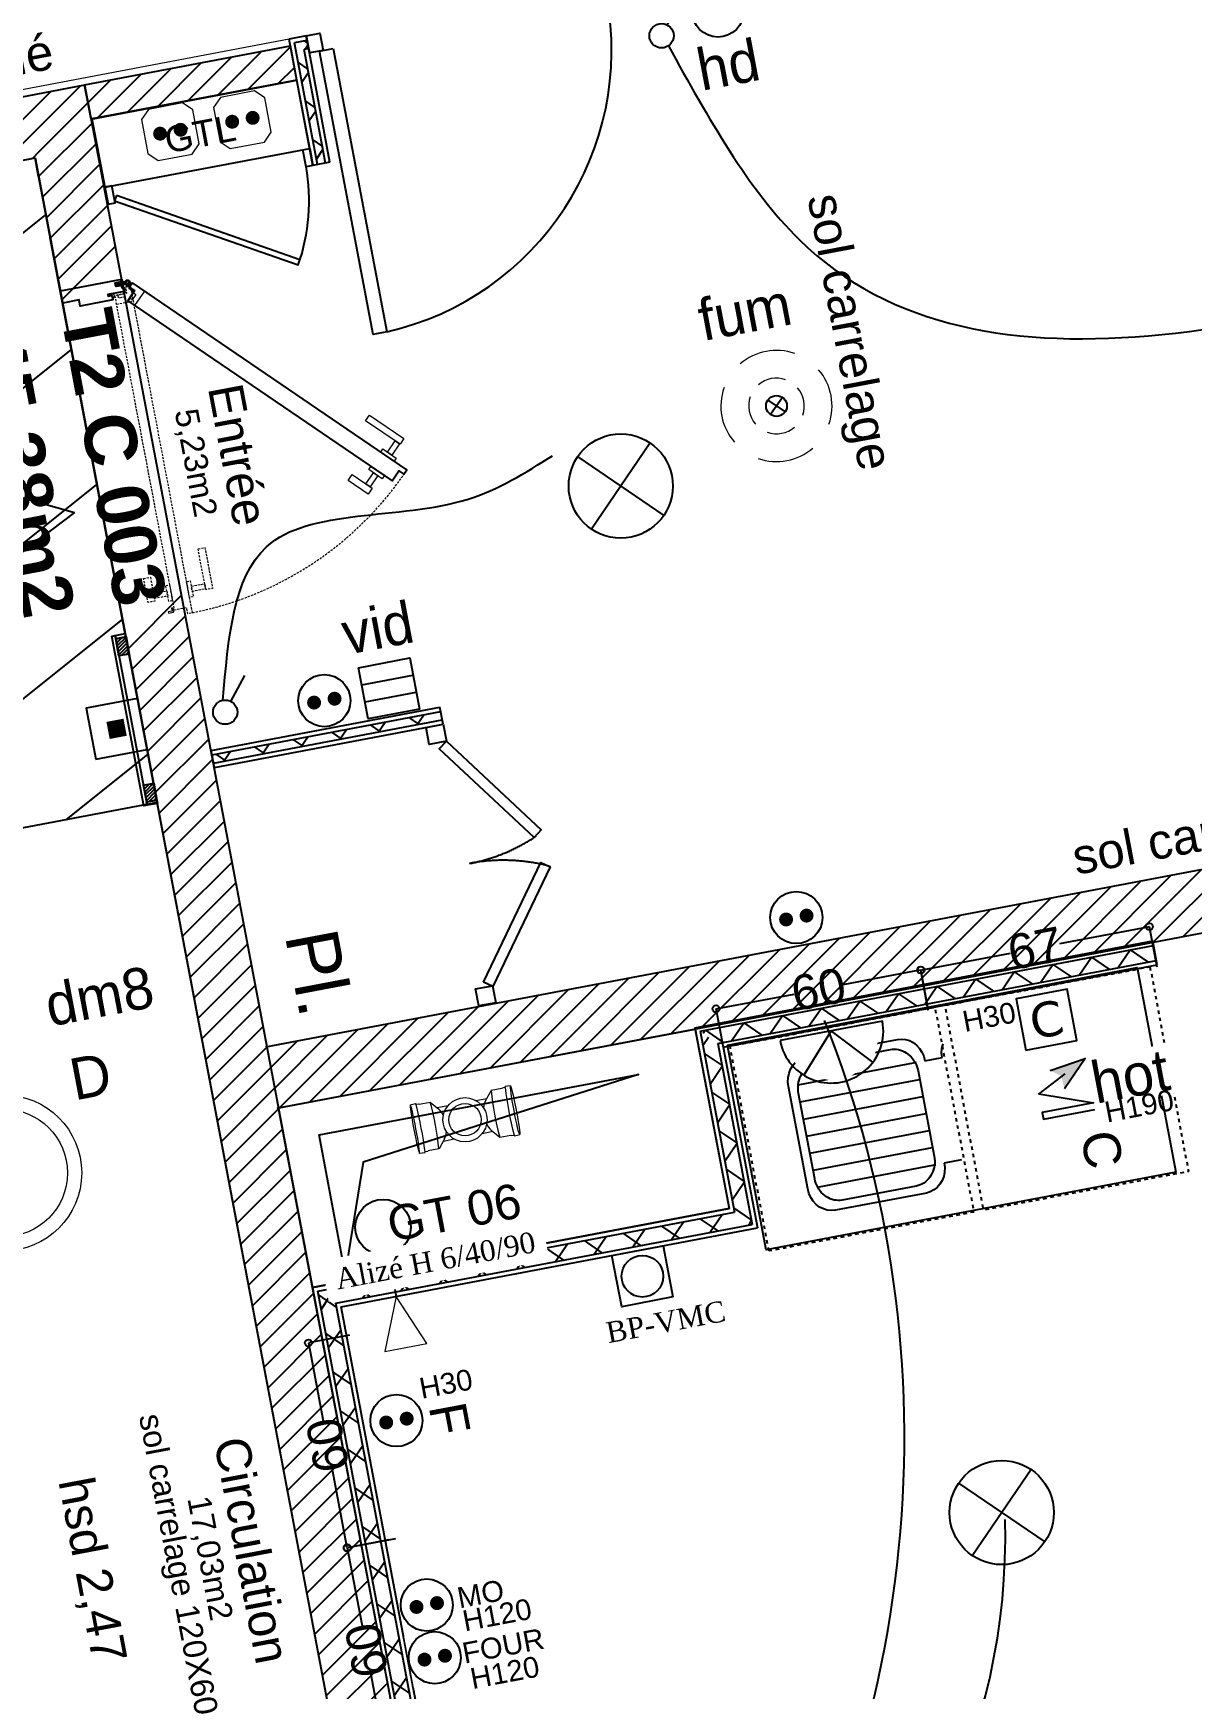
# Model space of a CAD drawing. Header units: centimetres. Extents: x 197412 to 267601, y -375791 to -305433.
# Drawn here: x 215787 to 219122, y -329374 to -324608 of the extents above; entities that cross this region are included whole.
import ezdxf

# ---------------------------------------------------------------- set-up
doc = ezdxf.new("R2010")
doc.units = ezdxf.units.CM
doc.header["$PDMODE"] = 67
for name, pattern in [('Style de ligne -1', [0.41664, 0.20828, -0.20836]), ('Style de ligne -16', [0.192476, 0.123031, -0.069444]), ('Style de ligne -2', [0.694425, 0.48607, -0.208355])]:
    doc.linetypes.add(name, pattern=pattern)
for name, color, linetype in [('3-BAT C-Niveau 0', 250, 'Continuous'), ('prlm-EAU-CHU', 42, 'Continuous'), ('prlm-GT', 242, 'Continuous'), ('prlm-VMC', 62, 'Continuous')]:
    doc.layers.add(name, color=color, linetype=linetype)
for name, color, linetype, lineweight in [('prlm-ELEC-CFA', 1, 'Continuous', 25), ('prlm-ELEC-CFO', 1, 'Continuous', 25), ('prlm-ELEC-SSI', 6, 'Continuous', 25)]:
    doc.layers.add(name, color=color, linetype=linetype, lineweight=lineweight)
doc.styles.add('Arial', font='arial.ttf')
doc.styles.add('Geneva', font='arial.ttf')
doc.styles.add('Geneva (bold)', font='arialbd.ttf')
doc.styles.add('Helvetica', font='arial.ttf')
doc.styles.add('prlm-elec-cfa', font='comic.ttf', dxfattribs={"height": 12})
doc.styles.add('prlm-elec-cfo', font='comic.ttf', dxfattribs={"height": 12})
doc.styles.add('prlm-elec-ssi', font='comic.ttf', dxfattribs={"height": 12})
doc.styles.add('prlm-vmc', font='pala.ttf', dxfattribs={"height": 14})
doc.styles.get("Standard").update_dxf_attribs({"font": 'ARIALUNI.TTF', "height": 100})
doc.dimstyles.get("Standard").update_dxf_attribs({"dimtxt": 100, "dimasz": 20, "dimexe": 0.18, "dimexo": 0.0625, "dimgap": 0, "dimtad": 0, "dimtoh": 1, "dimdec": 0, "dimlfac": 0.1, "dimzin": 0, "dimdsep": 46, "dimtxsty": 'Arial', "dimblk": 'ORIGIN', "dimcen": 0.09, "dimclrd": 256, "dimclre": 256, "dimclrt": 256, "dimadec": 0, "dimazin": 0, "dimtfac": 1, "dimtdec": 0, "dimtofl": 0, "dimtmove": 0, "dimatfit": 3, "dimldrblk": 'ORIGIN', "dimfxl": 1, "dimtolj": 1, "dimtzin": 0, "dimlwd": -1, "dimlwe": 25, "dimarcsym": 0})
pattern_1 = [(45, (82627.55, 127994.637), (-31.2347524, 39.0434405), [])]
pattern_2 = [(45, (0, 0), (0, -1), [])]

# ---------------------------------------------------------------- blocks, each defined once
blk = doc.blocks.new('Groupe-457-1')
at = {"linetype": 'Continuous'}
h = blk.add_hatch(dxfattribs=at)
h.set_pattern_fill('BOIS 45', color=256, style=0, pattern_type=2)
h.set_pattern_definition(pattern_2)
h.paths.add_polyline_path([(13361.23, -45434.03), (13362.16, -45438.95), (13359.21, -45439.5), (13358.28, -45434.59)])
h = blk.add_hatch(dxfattribs=at)
h.set_pattern_fill('BOIS 45', color=256, style=0, pattern_type=2)
h.set_pattern_definition(pattern_2)
h.paths.add_polyline_path([(13369.2, -45476.14), (13370.13, -45481.06), (13367.19, -45481.61), (13366.25, -45476.7)])
at = {"linetype": 'Continuous', "flags": 128}
for points in [[(13357.11, -45433.8), (13358.09, -45433.61), (13367.35, -45482.5), (13366.37, -45482.68)], [(13360.99, -45433.06), (13361.17, -45434.04), (13358.28, -45434.59), (13358.09, -45433.61)], [(13361.23, -45434.03), (13362.16, -45438.95), (13359.21, -45439.5), (13358.28, -45434.59)], [(13369.2, -45476.14), (13370.13, -45481.06), (13367.19, -45481.61), (13366.25, -45476.7)], [(13370.06, -45480.97), (13370.25, -45481.95), (13367.35, -45482.5), (13367.17, -45481.52)]]:
    blk.add_lwpolyline(points, close=True, dxfattribs=at)
blk = doc.blocks.new('xi.lumD')
at = {"layer": 'prlm-ELEC-CFO', "color": 0, "linetype": 'ByBlock', "lineweight": 13}
for radius in [22.49, 18.39]:
    blk.add_circle((0, 0), radius, dxfattribs=at)
blk = doc.blocks.new('xi.HOT')
at = {"layer": 'prlm-ELEC-CFO', "lineweight": 5}
blk.add_hatch(color=0, dxfattribs=at).paths.add_polyline_path([(-3, 6), (-0.1, 3.7), (0, 0), (7.5, 7.5)])
at = {"layer": 'prlm-ELEC-CFO', "color": 0}
for points in [[(-3, 6), (7.5, 7.5), (0, 0)], [(0.95, 4.23), (-7.5, 0), (7.5, -5.5), (-7.5, -5.5), (-7.5, -7.5), (7.5, -7.5)]]:
    blk.add_lwpolyline(points, dxfattribs=at)
blk = doc.blocks.new('xi.PCS')
at = {"color": 0, "lineweight": 5}
blk.add_wipeout([(-7.5, -7.5), (7.5, -7.5), (7.5, 7.5), (-7.5, 7.5)], dxfattribs=at).dxf.layer = 'prlm-ELEC-CFO'
at = {"layer": 'prlm-ELEC-CFO', "color": 0, "linetype": 'ByBlock', "lineweight": 5, "const_width": 2}
for points in [[(-4, 0, 1), (-2, 0, 1)], [(2, 0, 1), (4, 0, 1)]]:
    blk.add_lwpolyline(points, format="xyb", close=True, dxfattribs=at)
at = {"layer": 'prlm-ELEC-CFO', "color": 0, "linetype": 'ByBlock', "lineweight": -2}
blk.add_circle((0, 0), 7.5, dxfattribs=at)
blk = doc.blocks.new('xi.SF32')
at = {"layer": 'prlm-ELEC-CFO', "color": 0, "flags": 128}
blk.add_lwpolyline([(-7.5, -7.5), (7.5, -7.5), (7.5, 7.5), (-7.5, 7.5)], close=True, dxfattribs=at)
at = {"layer": 'prlm-ELEC-CFO', "color": 0, "linetype": 'ByBlock', "insert": (0, 0), "char_height": 10, "width": 11.36, "attachment_point": 5}
blk.add_mtext('{\\fVerdana|b0|i0|c0|p34;C}', dxfattribs=at)
blk = doc.blocks.new('xi.PC')
at = {"color": 0, "lineweight": 5}
blk.add_wipeout([(-7.5, -7.5), (7.5, -7.5), (7.5, 7.5), (-7.5, 7.5)], dxfattribs=at).dxf.layer = 'prlm-ELEC-CFO'
at = {"layer": 'prlm-ELEC-CFO', "color": 0, "linetype": 'ByBlock', "lineweight": 5, "const_width": 2}
for points in [[(-4, 0, 1), (-2, 0, 1)], [(2, 0, 1), (4, 0, 1)]]:
    blk.add_lwpolyline(points, format="xyb", close=True, dxfattribs=at)
at = {"layer": 'prlm-ELEC-CFO', "color": 0, "linetype": 'ByBlock', "lineweight": -2}
blk.add_circle((0, 0), 7.5, dxfattribs=at)
blk = doc.blocks.new('xi.PTCE')
at = {"layer": 'prlm-ELEC-CFO', "color": 0}
for points in [[(-10.61, 10.61), (10.61, -10.61)], [(10.61, 10.61), (-10.61, -10.61)]]:
    blk.add_lwpolyline(points, dxfattribs=at)
at = {"layer": 'prlm-ELEC-CFO', "color": 0, "linetype": 'ByBlock'}
blk.add_circle((0, 0), 15, dxfattribs=at)
blk = doc.blocks.new('xi.ECAP')
at = {"color": 0}
blk.add_wipeout([(-15, 0), (-10.13, 11.06), (0, 15), (10.13, 11.06), (15, 0)], dxfattribs=at).dxf.layer = 'prlm-ELEC-CFO'
at = {"layer": 'prlm-ELEC-CFO', "color": 0, "linetype": 'ByBlock', "lineweight": -2, "flags": 128}
blk.add_lwpolyline([(15, 0, 1), (-15, 0)], format="xyb", close=True, dxfattribs=at)
at = {"layer": 'prlm-ELEC-CFO', "color": 0}
blk.add_lwpolyline([(-10.13, 11.06), (0, 0), (10.13, 11.06)], dxfattribs=at)
blk = doc.blocks.new('xi.PCHD')
at = {"color": 0, "lineweight": 5}
blk.add_wipeout([(-7.5, -7.5), (7.5, -7.5), (7.5, 7.5), (-7.5, 7.5)], dxfattribs=at).dxf.layer = 'prlm-ELEC-CFO'
at = {"layer": 'prlm-ELEC-CFO', "color": 0, "linetype": 'ByBlock', "lineweight": 5, "const_width": 2}
for points in [[(-4, 0, 1), (-2, 0, 1)], [(2, 0, 1), (4, 0, 1)]]:
    blk.add_lwpolyline(points, format="xyb", close=True, dxfattribs=at)
at = {"layer": 'prlm-ELEC-CFO', "color": 0, "linetype": 'ByBlock', "lineweight": -2}
blk.add_circle((0, 0), 7.5, dxfattribs=at)
blk = doc.blocks.new('xi.SA')
at = {"layer": 'prlm-ELEC-CFO', "color": 0}
blk.add_lwpolyline([(0.2, -1.28), (5.5, 5.28)], dxfattribs=at)
blk.add_circle((-2, -4), 3.5, dxfattribs=at)
blk = doc.blocks.new('xi.PCGTL')
at = {"layer": 'prlm-ELEC-CFO', "color": 0, "lineweight": 0}
blk.add_lwpolyline([(-7.5, -5), (-5, -7.5), (5, -7.5), (7.5, -5), (7.5, 5), (5, 7.5), (-5, 7.5), (-7.5, 5)], close=True, dxfattribs=at)
at = {"layer": 'prlm-ELEC-CFO', "color": 0, "linetype": 'ByBlock', "lineweight": 5, "const_width": 2}
for points in [[(-4, 0, 1), (-2, 0, 1)], [(2, 0, 1), (4, 0, 1)]]:
    blk.add_lwpolyline(points, format="xyb", close=True, dxfattribs=at)
blk = doc.blocks.new('xi.BSO')
at = {"layer": 'prlm-ELEC-CFO', "lineweight": 5}
blk.add_hatch(color=0, dxfattribs=at).paths.add_polyline_path([(-2.5, -2.5), (2.5, -2.5), (2.5, 2.5), (-2.5, 2.5)])
at = {"layer": 'prlm-ELEC-CFO', "color": 0, "flags": 128}
blk.add_lwpolyline([(-7.5, -7.5), (7.5, -7.5), (7.5, 7.5), (-7.5, 7.5)], close=True, dxfattribs=at)
blk = doc.blocks.new('xi.fum')
at = {"color": 0}
blk.add_wipeout([(-10.61, -10.61), (-15, 0), (-10.61, 10.61), (0, 15), (10.61, 10.61), (15, 0), (10.61, -10.61), (0, -15)], dxfattribs=at).dxf.layer = 'prlm-ELEC-SSI'
at = {"layer": 'prlm-ELEC-SSI', "color": 0}
for points in [[(-2.12, 2.12), (2.12, -2.12)], [(2.12, 2.12), (-2.12, -2.12)]]:
    blk.add_lwpolyline(points, dxfattribs=at)
blk.add_circle((0, 0), 3, dxfattribs=at)
at = {"layer": 'prlm-ELEC-SSI', "color": 0, "lineweight": 13}
for radius, start, end in [(16, 60, 120), (16, 150, 210), (8, 60, 120), (16, 330, 30), (8, 150, 210), (8, 330, 30), (8, 240, 300), (16, 240, 300)]:
    blk.add_arc((0, 0), radius, start, end, dxfattribs=at)
blk = doc.blocks.new('xi.be')
at = {"layer": 'prlm-VMC', "color": 0, "linetype": 'ByBlock', "lineweight": 5, "flags": 128}
blk.add_lwpolyline([(-6.17, -15), (6.17, -15), (0, 0)], close=True, dxfattribs=at)
at = {"layer": 'prlm-VMC', "color": 0, "linetype": 'ByBlock', "lineweight": 5}
blk.add_solid([(0, -1), (5.17, -14), (-5.17, -14), (0, -1)], dxfattribs=at)
blk = doc.blocks.new('xi.bp-vmc-cui')
at = {"layer": 'prlm-VMC', "color": 0, "linetype": 'ByBlock', "lineweight": -2, "flags": 128}
blk.add_lwpolyline([(-7.5, 7.5), (7.5, 7.5), (7.5, -7.5), (-7.5, -7.5)], close=True, dxfattribs=at)
at = {"layer": 'prlm-VMC', "color": 0, "linetype": 'ByBlock', "lineweight": -2}
blk.add_circle((0, 0), 6, dxfattribs=at)
blk = doc.blocks.new('xi.cceu3')
at = {"layer": 'prlm-EAU-CHU', "color": 0, "lineweight": 13}
for p, q in [((-14.67, 7.11), (-13.12, 7.25)), ((-13.03, 6.94), (-13.12, 7.25)), ((-13.03, 6.97), (-12.22, 6.97)), ((-12.22, 6.97), (-12.09, 6.85)), ((-12.09, 6.85), (-8.92, 6.85)), ((-8.91, 6.84), (-6.83, 4.34)), ((-4.09, 4.87), (-7.27, 4.87)), ((4.09, 4.87), (7.27, 4.87)), ((8.91, 6.84), (6.83, 4.34)), ((12.09, 6.85), (8.92, 6.85)), ((12.22, 6.97), (12.09, 6.85)), ((13.03, 6.97), (12.22, 6.97)), ((13.03, 6.94), (13.12, 7.25)), ((14.67, 7.11), (13.12, 7.25)), ((-6.83, -4.34), (-8.91, -6.84)), ((6.83, -4.34), (8.91, -6.84)), ((-13.12, -7.25), (-14.67, -7.11)), ((-13.12, -7.25), (-13.03, -6.97)), ((-12.22, -6.97), (-13.03, -6.97)), ((-12.09, -6.85), (-12.22, -6.97)), ((-8.92, -6.85), (-12.09, -6.85)), ((-7.27, -4.87), (-4.09, -4.87)), ((7.27, -4.87), (4.09, -4.87)), ((8.92, -6.85), (12.09, -6.85)), ((12.09, -6.85), (12.22, -6.97)), ((12.22, -6.97), (13.03, -6.97)), ((13.12, -7.25), (13.03, -6.97)), ((13.12, -7.25), (14.67, -7.11))]:
    blk.add_line(p, q, dxfattribs=at)
for radius in [6.36, 4.67]:
    blk.add_circle((0, 0), radius, dxfattribs=at)
for centre, radius, start, end in [((-119.65, 0.01), 106.84, 356.2523, 3.719), ((-87.18, 0), 78.56, 354.9975, 5.0025), ((87.18, 0), 78.56, 174.9975, 185.0025), ((119.65, 0.01), 106.84, 176.281, 183.7477), ((-11.68, 0.73), 6.05, 16.1332, 36.5542), ((11.68, 0.73), 6.05, 143.4458, 163.8668), ((-11.68, -0.73), 6.05, 323.4458, 343.8668), ((11.68, -0.73), 6.05, 196.1332, 216.5542)]:
    blk.add_arc(centre, radius, start, end, dxfattribs=at)
at = {"layer": 'prlm-EAU-CHU', "color": 0, "lineweight": 13, "extrusion": (0, 0, -1)}
blk.add_ellipse((-14.67, 0), major_axis=(0, 7.1), ratio=0.043635, dxfattribs=at)
at = {"layer": 'prlm-EAU-CHU', "color": 0, "lineweight": 13}
blk.add_ellipse((14.67, 0), major_axis=(0, 7.1), ratio=0.043635, dxfattribs=at)
blk = doc.blocks.new('xi.VID')
at = {"layer": 'prlm-ELEC-CFA', "color": 0, "linetype": 'ByBlock', "lineweight": -2, "flags": 128}
blk.add_lwpolyline([(-7.5, 7.5), (7.5, 7.5), (7.5, -7.5), (-7.5, -7.5)], close=True, dxfattribs=at)
at = {"layer": 'prlm-ELEC-CFA', "color": 0}
for points in [[(-7.5, 2.5), (7.5, 2.5)], [(-7.5, -2.5), (7.5, -2.5)]]:
    blk.add_lwpolyline(points, dxfattribs=at)
blk = doc.blocks.new('Groupe-113-1')
at = {"linetype": 'Continuous', "flags": 128}
for points in [[(13452.51, -45459.13), (13453.44, -45464.05), (13448.52, -45464.98), (13447.59, -45460.06)], [(13453.44, -45464.07), (13480.74, -45489.56), (13478.72, -45491.73), (13451.41, -45466.24)], [(13464.13, -45533.39), (13480.59, -45498.91), (13483.27, -45500.19), (13466.81, -45534.67)], [(13466.76, -45534.41), (13467.69, -45539.33), (13462.78, -45540.26), (13461.85, -45535.34)]]:
    blk.add_lwpolyline(points, close=True, dxfattribs=at)
at = {"linetype": 'Style de ligne -2', "ltscale": 50.8}
for centre, radius, start, end in [((13450.41, -45448.08), 52.07, 280.7236, 303.6758), ((13469.83, -45550.63), 52.32, 75.0844, 100.7236)]:
    blk.add_arc(centre, radius, start, end, dxfattribs=at)
blk = doc.blocks.new('Groupe-114-1')
at = {"linetype": 'Continuous', "flags": 128}
for points in [[(13355.16, -45304.56), (13414.11, -45293.4), (13410.39, -45273.75), (13351.44, -45284.91)], [(13415.04, -45298.31), (13413.05, -45298.69), (13412.12, -45293.77), (13414.11, -45293.4)], [(13356.09, -45309.47), (13358.08, -45309.1), (13357.15, -45304.18), (13355.16, -45304.56)], [(13358.47, -45306.98), (13357.96, -45308.46), (13410.81, -45326.94), (13411.3, -45325.46)]]:
    blk.add_lwpolyline(points, close=True, dxfattribs=at)
at = {"linetype": 'Continuous'}
blk.add_arc((13357.96, -45308.46), 55.99, 340.7236, 10.0558, dxfattribs=at)
at = {"insert": (13371.76, -45287.42), "char_height": 7.565, "attachment_point": 1, "rotation": 10.7236, "line_spacing_factor": 0.834288, "style": 'Helvetica'}
blk.add_mtext('GTL', dxfattribs=at)
at = {"flags": 1}
blk.add_attdef('GTL', (13351.44, -45326.94), '', height=0.018, dxfattribs=at)
blk = doc.blocks.new('_Origin')
at = {"color": 0, "linetype": 'ByBlock', "lineweight": -2}
blk.add_line((0, 0), (-1, 0), dxfattribs=at)
blk.add_circle((0, 0), 0.5, dxfattribs=at)
blk = doc.blocks.new('*D2156')
at = {"transparency": 16777216}
for p, q in [((218322.3, -327308.1), (218117.6, -327346.9)), ((217772.1, -327412.3), (217976.7, -327373.6))]:
    blk.add_line(p, q, dxfattribs=at)
at = {"lineweight": 25, "transparency": 16777216}
for p, q in [((218363.1, -327416.1), (218341.9, -327304.2)), ((217773.6, -327527.8), (217752.4, -327415.9))]:
    blk.add_line(p, q, dxfattribs=at)
at = {"layer": 'Defpoints', "color": 0, "transparency": 16777216}
for p in [(218341.9, -327304.4), (218363.1, -327416.2), (217773.6, -327527.8)]:
    blk.add_point(p, dxfattribs=at)
at = {"transparency": 16777216, "xscale": 20, "yscale": 20, "zscale": 20}
for p, rotation in [((218341.9, -327304.4), 10.72360141139326), ((217752.4, -327416.1), 190.7236014113933)]:
    blk.add_blockref('_Origin', p, dxfattribs=dict(at, rotation=rotation))
at = {"transparency": 16777216, "insert": (218047.2, -327360.2), "char_height": 100, "attachment_point": 5, "rotation": 10.7236, "style": 'Arial'}
blk.add_mtext('\\A1;60', dxfattribs=at)
blk = doc.blocks.new('*D2157')
at = {"transparency": 16777216}
for p, q in [((218979.9, -327183.6), (218741, -327228.8)), ((218360.9, -327300.8), (218599.7, -327255.6))]:
    blk.add_line(p, q, dxfattribs=at)
at = {"lineweight": 25, "transparency": 16777216}
for p, q in [((219021.5, -327295.8), (218999.5, -327179.7)), ((218363.2, -327420.5), (218341.2, -327304.4))]:
    blk.add_line(p, q, dxfattribs=at)
at = {"layer": 'Defpoints', "color": 0, "transparency": 16777216}
for p in [(218999.5, -327179.9), (219021.5, -327295.9), (218363.2, -327420.5)]:
    blk.add_point(p, dxfattribs=at)
at = {"transparency": 16777216, "xscale": 20, "yscale": 20, "zscale": 20}
for p, rotation in [((218999.5, -327179.9), 10.72360141139326), ((218341.2, -327304.6), 190.7236014113933)]:
    blk.add_blockref('_Origin', p, dxfattribs=dict(at, rotation=rotation))
at = {"transparency": 16777216, "insert": (218670.4, -327242.2), "char_height": 100, "attachment_point": 5, "rotation": 10.7236, "style": 'Arial'}
blk.add_mtext('\\A1;67', dxfattribs=at)
blk = doc.blocks.new('*D2160')
at = {"lineweight": 25, "transparency": 16777216}
for p, q in [((216829.7, -328941.8), (216690.6, -328968.1)), ((216941.3, -329531.3), (216802.3, -329557.6))]:
    blk.add_line(p, q, dxfattribs=at)
at = {"transparency": 16777216}
for p, q in [((216694.5, -328987.7), (216733.3, -329192.4)), ((216798.7, -329537.9), (216760, -329333.3))]:
    blk.add_line(p, q, dxfattribs=at)
at = {"layer": 'Defpoints', "color": 0, "transparency": 16777216}
for p in [(216829.8, -328941.8), (216690.8, -328968.1), (216941.4, -329531.3)]:
    blk.add_point(p, dxfattribs=at)
at = {"transparency": 16777216, "xscale": 20, "yscale": 20, "zscale": 20}
for p, rotation in [((216690.8, -328968.1), 100.7236014113933), ((216802.5, -329557.6), 280.7236014113932)]:
    blk.add_blockref('_Origin', p, dxfattribs=dict(at, rotation=rotation))
at = {"transparency": 16777216, "insert": (216746.6, -329262.8), "char_height": 100, "attachment_point": 5, "rotation": 100.7236, "style": 'Arial'}
blk.add_mtext('\\A1;60', dxfattribs=at)
blk = doc.blocks.new('*D2161')
at = {"lineweight": 25, "transparency": 16777216}
for p, q in [((216697.5, -328355.2), (216578.8, -328377.7)), ((216809.2, -328944.7), (216690.4, -328967.2))]:
    blk.add_line(p, q, dxfattribs=at)
at = {"transparency": 16777216}
for p, q in [((216582.7, -328397.3), (216621.5, -328601.9)), ((216686.9, -328947.5), (216648.2, -328742.9))]:
    blk.add_line(p, q, dxfattribs=at)
at = {"layer": 'Defpoints', "color": 0, "transparency": 16777216}
for p in [(216579, -328377.7), (216697.6, -328355.2), (216809.2, -328944.7)]:
    blk.add_point(p, dxfattribs=at)
at = {"transparency": 16777216, "xscale": 20, "yscale": 20, "zscale": 20}
for p, rotation in [((216579, -328377.7), 100.7236014113933), ((216690.6, -328967.2), 280.7236014113932)]:
    blk.add_blockref('_Origin', p, dxfattribs=dict(at, rotation=rotation))
at = {"transparency": 16777216, "insert": (216634.8, -328672.4), "char_height": 100, "attachment_point": 5, "rotation": 100.7236, "style": 'Arial'}
blk.add_mtext('\\A1;60', dxfattribs=at)

msp = doc.modelspace()

# ---------------------------------------------------------------- hatches: boundary and pattern name
at = {"linetype": 'Continuous'}
h = msp.add_hatch(dxfattribs=at)
h.set_pattern_fill('MURS MACONNERIE-2', color=256, scale=10, style=0, pattern_type=2)
h.set_pattern_definition([(45, (82627.55, 127994.637), (-31.2347524, 39.0434405), [])])
h.paths.add_polyline_path([(215934.7, -324756.7), (215953.3, -324855), (216545.6, -324742.8), (216527, -324644.6)])
h = msp.add_hatch(dxfattribs=at)
h.set_pattern_fill('02_ISOLANT', color=256, scale=10, angle=-169.2764, style=0, pattern_type=2)
h.set_pattern_definition([(235.723595, (82441.66, 127994.64), (66.106423, -45.054865), []), (325.723595, (82441.66, 127994.64), (-45.054865, -66.106423), [])])
h.paths.add_polyline_path([(216579.3, -324652), (216574.8, -324628.4), (216538.5, -324635.3), (216566.5, -324654.4)])
h = msp.add_hatch(dxfattribs=at)
h.set_pattern_fill('02_ISOLANT', color=256, scale=10, angle=100.7014, style=0, pattern_type=2)
h.set_pattern_definition([(145.7014, (82441.66, 127994.64), (-45.080468, -66.088966), []), (235.7014, (82441.66, 127994.64), (-66.088966, 45.080468), [])])
h.paths.add_polyline_path([(216604.8, -324986.1), (216628.3, -324981.6), (216566.5, -324654.4), (216538.5, -324635.3)])
h = msp.add_hatch(dxfattribs=at)
h.set_pattern_fill('02_ISOLANT', color=256, scale=10, angle=10.7236, style=0, pattern_type=2)
h.set_pattern_definition([(55.723595, (82441.66, 127994.64), (-66.106423, 45.054865), []), (145.723595, (82441.66, 127994.64), (45.054865, 66.106423), [])])
h.paths.add_polyline_path([(216301.5, -326685), (216306, -326708.6), (216964.3, -326583.9), (216959.8, -326560.3)])
h = msp.add_hatch(dxfattribs=at)
h.set_pattern_fill('02_ISOLANT', color=256, scale=10, angle=10.72, style=0, pattern_type=2)
h.set_pattern_definition([(55.72, (82441.66, 127994.64), (-66.103596, 45.059012), []), (145.72, (82441.66, 127994.64), (45.059012, 66.103596), [])])
h.paths.add_polyline_path([(217706.4, -327480.7), (217757.8, -327515.8), (219019.8, -327276.9), (219011.6, -327233.6)])
h = msp.add_hatch(dxfattribs=at)
h.set_pattern_fill('02_ISOLANT', color=256, scale=10, angle=-79.2764, style=0, pattern_type=2)
h.set_pattern_definition([(325.723595, (82441.66, 127994.64), (45.054865, 66.106423), []), (55.723595, (82441.66, 127994.64), (66.106423, -45.054865), [])])
h.paths.add_polyline_path([(217757.8, -327515.8), (217706.4, -327480.7), (217805, -328001.5), (217856.5, -328036.5)])
h = msp.add_hatch(dxfattribs=at)
h.set_pattern_fill('02_ISOLANT', color=256, scale=10, angle=10.7236, style=0, pattern_type=2)
h.set_pattern_definition([(55.723595, (82441.66, 127994.64), (-66.106423, 45.054865), []), (145.723595, (82441.66, 127994.64), (45.054865, 66.106423), [])])
h.paths.add_polyline_path([(216606.4, -328228.5), (216657.8, -328263.5), (217856.5, -328036.5), (217805, -328001.5)])
h = msp.add_hatch(dxfattribs=at)
h.set_pattern_fill('02_ISOLANT', color=256, scale=10, angle=100.7236, style=0, pattern_type=2)
h.set_pattern_definition([(145.723595, (82441.66, 127994.64), (-45.054865, -66.106423), []), (235.723595, (82441.66, 127994.64), (-66.106423, 45.054865), [])])
h.paths.add_polyline_path([(216964, -330117), (217007.2, -330108.8), (216657.8, -328263.5), (216606.4, -328228.5)])
at = {"layer": '3-BAT C-Niveau 0'}
h = msp.add_hatch(dxfattribs=at)
h.set_pattern_fill('MURS MACONNERIE-2', color=256, scale=10, style=0, pattern_type=2)
h.set_pattern_definition(pattern_1)
h.paths.add_polyline_path([(214530.1, -325022.7), (214563.6, -325199.6), (215792.3, -324966.9), (215935.6, -324756.6)])
h = msp.add_hatch(dxfattribs=at)
h.set_pattern_fill('BA 13', color=6, scale=10, style=0, pattern_type=2)
h.set_pattern_definition([(218.65981, (82441.66, 127994.64), (-199.24783, 287.75041), [])])
h.paths.add_polyline_path([(215792.3, -324966.9), (216143.6, -326822.4), (214923.6, -327053.5), (214572.2, -325198)])
h = msp.add_hatch(dxfattribs=at)
h.set_pattern_fill('MURS MACONNERIE-2', color=256, scale=10, style=0, pattern_type=2)
h.set_pattern_definition(pattern_1)
h.paths.add_polyline_path([(216456, -327525.2), (216489.5, -327702.1), (223305.6, -326411.2), (223272.1, -326234.4)])

# ---------------------------------------------------------------- linework, layer by layer
at = {"linetype": 'Continuous', "lineweight": 25}
for p, q in [((216572.4, -324615.6), (216523.3, -324624.9)), ((216572.4, -324615.6), (216581.7, -324664.7)), ((215934.7, -324756.7), (216527, -324644.6)), ((215934.7, -324756.7), (216527, -324644.6)), ((216592, -324988.5), (216523.3, -324624.9)), ((216545.6, -324742.8), (216527, -324644.6)), ((216641.1, -324979.2), (216581.7, -324664.7)), ((216581.7, -324664.7), (216581.7, -324664.7)), ((215953.3, -324855), (215934.7, -324756.7)), ((215953.3, -324855), (216545.6, -324742.8)), ((215953.3, -324855), (216545.6, -324742.8)), ((216641.1, -324979.2), (216592, -324988.5)), ((216299.1, -326672.2), (216957.4, -326547.6)), ((216966.7, -326596.7), (216957.4, -326547.6)), ((216308.4, -326721.4), (216966.7, -326596.7)), ((216308.4, -326721.4), (216299.1, -326672.2)), ((217691.2, -327470.4), (219009.2, -327220.9)), ((219022.2, -327289.6), (219009.2, -327220.9)), ((217773, -327526.1), (219022.2, -327289.6)), ((217691.2, -327470.4), (217789.9, -327991.1)), ((217773, -327526.1), (217871.7, -328046.9)), ((216591.2, -328218.1), (217789.9, -327991.1)), ((216673, -328273.9), (217871.7, -328046.9)), ((216951.2, -330119.4), (216591.2, -328218.1)), ((217020, -330106.4), (216673, -328273.9))]:
    msp.add_line(p, q, dxfattribs=at)
at = {"linetype": 'Continuous', "lineweight": 18}
for p, q in [((216523.2, -324624.9), (214535.4, -325001.4)), ((216079.8, -325392.1), (216108, -325350.8))]:
    msp.add_line(p, q, dxfattribs=at)
at = {"linetype": 'Continuous'}
for p, q in [((216592, -324988.5), (216523.3, -324624.9)), ((216574.8, -324628.4), (216538.5, -324635.3)), ((216574.8, -324628.4), (216538.5, -324635.3)), ((216604.8, -324986.1), (216538.5, -324635.3)), ((216604.8, -324986.1), (216538.5, -324635.3)), ((216579.3, -324652), (216566.5, -324654.4)), ((216579.3, -324652), (216566.5, -324654.4)), ((216628.3, -324981.6), (216566.5, -324654.4)), ((216628.3, -324981.6), (216566.5, -324654.4)), ((216581.7, -324664.7), (216581.7, -324664.7)), ((216040.8, -325328.5), (216049.4, -325326.9)), ((216299.1, -326672.2), (216957.4, -326547.6)), ((216301.5, -326685), (216959.8, -326560.3)), ((216301.5, -326685), (216959.8, -326560.3)), ((216306, -326708.6), (216964.3, -326583.9)), ((216306, -326708.6), (216964.3, -326583.9)), ((217691.2, -327470.4), (219009.2, -327220.9)), ((217706.4, -327480.7), (219011.6, -327233.6)), ((217706.4, -327480.7), (219011.6, -327233.6)), ((217757.8, -327515.8), (219019.8, -327276.9)), ((217757.8, -327515.8), (219019.8, -327276.9)), ((217706.4, -327480.7), (217805, -328001.5)), ((217706.4, -327480.7), (217805, -328001.5)), ((217757.8, -327515.8), (217856.5, -328036.5)), ((217757.8, -327515.8), (217856.5, -328036.5)), ((218012.1, -327553.7), (218274.1, -327504.1)), ((218274.1, -327504.1), (218285.7, -327503.1)), ((218285.7, -327503.1), (218297.3, -327504.3)), ((218297.3, -327504.3), (218308.7, -327507.8)), ((218308.7, -327507.8), (218319.4, -327513.4)), ((218319.4, -327513.4), (218329.2, -327521)), ((218329.2, -327521), (218337.8, -327530.2)), ((218402.3, -327530.1), (218405.6, -327517.4)), ((217773, -327526.1), (217871.7, -328046.9)), ((217973.2, -327579), (217981.2, -327569.8)), ((217981.2, -327569.8), (217990.5, -327562.4)), ((217988.8, -327634.5), (218325.2, -327570.8)), ((217990.5, -327562.4), (218000.9, -327557)), ((218000.9, -327557), (218012.1, -327553.7)), ((218325.2, -327570.8), (218329, -327570.1)), ((218337.8, -327530.2), (218344.8, -327541)), ((218344.8, -327541), (218350.1, -327552.8)), ((218350.1, -327552.8), (218353.5, -327565.4)), ((218353.5, -327565.4), (218402.7, -327556.1)), ((218401.4, -327543.1), (218402.3, -327530.1)), ((218402.7, -327556.1), (218401.4, -327543.1)), ((218402.7, -327556.1), (218402.7, -327556.1)), ((217959.1, -327626.8), (217959.7, -327613.9)), ((217959.7, -327613.9), (217962.3, -327601.3)), ((217962.3, -327601.3), (217966.9, -327589.6)), ((217966.9, -327589.6), (217973.2, -327579)), ((217994.4, -327684.3), (218338.3, -327619.2)), ((217960.5, -327639.8), (217959.1, -327626.8)), ((218016.3, -327934.6), (217960.5, -327639.8)), ((217960.5, -327639.8), (217960.5, -327639.8)), ((218003.7, -327733.4), (218347.6, -327668.3)), ((218013, -327782.6), (218356.9, -327717.5)), ((218022.3, -327831.7), (218366.2, -327766.6)), ((218031.6, -327880.8), (218375.5, -327815.7)), ((218458.5, -327850.9), (218409.3, -327860.2)), ((218044.6, -327929.2), (218381, -327865.6)), ((218381, -327865.6), (218384.8, -327864.8)), ((218407.5, -327898.7), (218403, -327910.5)), ((218410.2, -327886.1), (218407.5, -327898.7)), ((218409.3, -327860.2), (218410.8, -327873.2)), ((218410.8, -327873.2), (218410.2, -327886.1)), ((218019.7, -327947.2), (218016.3, -327934.6)), ((218025, -327959.1), (218019.7, -327947.2)), ((218357.8, -327946.3), (218095.8, -327995.9)), ((218368.9, -327943), (218357.8, -327946.3)), ((218379.3, -327937.6), (218368.9, -327943)), ((218388.7, -327930.2), (218379.3, -327937.6)), ((218396.6, -327921.1), (218388.7, -327930.2)), ((218403, -327910.5), (218396.6, -327921.1)), ((216591.2, -328218.1), (217789.9, -327991.1)), ((216606.4, -328228.5), (217805, -328001.5)), ((216606.4, -328228.5), (217805, -328001.5)), ((218032.1, -327969.8), (218025, -327959.1)), ((218040.6, -327979.1), (218032.1, -327969.8)), ((218050.4, -327986.6), (218040.6, -327979.1)), ((218061.1, -327992.2), (218050.4, -327986.6)), ((218072.5, -327995.7), (218061.1, -327992.2)), ((218084.2, -327996.9), (218072.5, -327995.7)), ((218095.8, -327995.9), (218084.2, -327996.9)), ((216657.8, -328263.5), (217856.5, -328036.5)), ((216657.8, -328263.5), (217856.5, -328036.5)), ((216951.2, -330119.4), (216591.2, -328218.1)), ((216964, -330117), (216606.4, -328228.5)), ((216964, -330117), (216606.4, -328228.5)), ((217007.2, -330108.8), (216657.8, -328263.5)), ((217007.2, -330108.8), (216657.8, -328263.5))]:
    msp.add_line(p, q, dxfattribs=at)
at = {"linetype": 'Style de ligne -16', "lineweight": 18, "ltscale": 50.8}
msp.add_line((216026.2, -325388), (216075.3, -325378.7), dxfattribs=at)
at = {"linetype": 'Continuous', "flags": 128}
for points in [[(216621, -324657.3), (216581.7, -324664.7), (216572.4, -324615.6), (216611.7, -324608.2)], [(216650.4, -324651.7), (216804.9, -325467.2), (216765.6, -325474.7), (216611.1, -324659.2)], [(215865.3, -325349.5), (216042.1, -325316.1), (216048.8, -325351.1), (216001.5, -325360), (216002.5, -325364.9), (216013.3, -325362.8), (216015.8, -325375.6), (215922.4, -325393.3), (215919.1, -325375.6), (215871.9, -325384.6)], [(216039.7, -325322.9), (216040.8, -325328.5), (216024.2, -325331.7), (216023.1, -325326.1)], [(216040.8, -325328.5), (216041.8, -325334.1), (216025.2, -325337.3), (216024.2, -325331.7)], [(216043.1, -325320.9), (216046.8, -325340.7), (216043.2, -325341.4), (216039.4, -325321.5)], [(216072.3, -325326.4), (216063.8, -325338.8), (216078.5, -325348.9), (216058.8, -325377.8), (216819.6, -325896.3), (216839.3, -325867.4), (216854, -325877.4), (216862.5, -325865)], [(217785.2, -327520.4), (218964.3, -327297.1), (219075.9, -327886.7), (217896.8, -328109.9)], [(218254.2, -327533.4), (218259.9, -327532.6), (218265.7, -327532.3), (218271.6, -327532.7), (218277.4, -327533.6), (218283.1, -327535), (218288.8, -327537), (218294.3, -327539.6), (218299.5, -327542.6), (218304.6, -327546.2), (218309.3, -327550.2), (218313.8, -327554.6), (218317.9, -327559.5), (218321.6, -327564.7), (218324.9, -327570.2), (218327.8, -327576), (218330.2, -327582), (218332.1, -327588.3), (218333.6, -327594.6), (218380.1, -327840.3), (218380.1, -327840.3), (218381.1, -327846.7), (218381.5, -327853.3), (218381.5, -327859.8), (218380.9, -327866.2), (218379.9, -327872.6), (218378.3, -327878.8), (218376.3, -327884.8), (218373.8, -327890.5), (218370.8, -327896), (218367.4, -327901.2), (218363.6, -327905.9), (218359.4, -327910.3), (218354.9, -327914.2), (218350.1, -327917.7), (218345, -327920.6), (218339.7, -327923.1), (218334.2, -327925), (218328.6, -327926.4), (218115.7, -327966.7), (218109.9, -327967.5), (218104.1, -327967.7), (218098.2, -327967.4), (218092.4, -327966.5), (218086.7, -327965), (218081.1, -327963), (218075.6, -327960.5), (218070.3, -327957.4), (218065.3, -327953.9), (218060.5, -327949.8), (218056.1, -327945.4), (218052, -327940.6), (218048.3, -327935.4), (218044.9, -327929.8), (218042.1, -327924), (218039.6, -327918), (218037.7, -327911.8), (218036.2, -327905.4), (217989.7, -327659.7), (217988.8, -327653.3), (217988.3, -327646.8), (217988.3, -327640.3), (217988.9, -327633.8), (217990, -327627.4), (217991.5, -327621.2), (217993.6, -327615.2), (217996.1, -327609.5), (217999, -327604), (218002.4, -327598.9), (218006.2, -327594.1), (218010.4, -327589.7), (218014.9, -327585.8), (218019.7, -327582.3), (218024.8, -327579.4), (218030.1, -327576.9), (218035.6, -327575), (218041.3, -327573.7), (218254.2, -327533.4)], [(216685, -328177.6), (216609.5, -327779.1), (217529.2, -327604.9), (216736.3, -327857.5)]]:
    msp.add_lwpolyline(points, close=True, dxfattribs=at)
for points in [[(216043.7, -325324.2), (216051.6, -325322.7, 0.143165), (216051.2, -325326.6, 0.143165), (216052.9, -325330), (216045.1, -325331.5)], [(216056.6, -325338.2), (216055.4, -325331.7, 0.143165), (216059.2, -325332, 0.143165), (216062.7, -325330.3), (216063.9, -325336.9)], [(216066.2, -325335.4), (216060.7, -325331.6, 0.143165), (216063.6, -325329.2, 0.143165), (216064.8, -325325.5), (216070.4, -325329.2)]]:
    msp.add_lwpolyline(points, format="xyb", close=True, dxfattribs=at)
at = {"linetype": 'Continuous', "lineweight": 18, "flags": 128}
for points in [[(216002.7, -325360.6), (216017.4, -325357.8), (216019, -325358.9), (216020.3, -325365.6), (216016.9, -325370.5), (216015.8, -325370.7), (216014.1, -325361.7), (216003.3, -325363.7)], [(216074.7, -325354.5), (216082.4, -325359.8), (216072, -325375.2), (216064.2, -325369.9)], [(216854.1, -325774.6), (216842.9, -325791.1), (216743.7, -325723.6), (216755, -325707)], [(216832, -325831.1), (216825.9, -325840.1), (216787, -325813.6), (216793.2, -325804.6)], [(216840.8, -325789.7), (216818.8, -325822.1), (216806.4, -325813.6), (216828.4, -325781.3)], [(216752.7, -325863.9), (216758.9, -325854.9), (216797.7, -325881.4), (216791.6, -325890.4)], [(216693.4, -325895), (216704.7, -325878.5), (216762.5, -325917.9), (216751.2, -325934.4)], [(216743.9, -325905.2), (216766, -325872.9), (216778.4, -325881.3), (216756.3, -325913.7)], [(216176.2, -326276.8), (216190.9, -326274), (216192, -326272.3), (216190.8, -326265.7), (216185.8, -326262.3), (216184.7, -326262.5), (216186.4, -326271.6), (216175.6, -326273.6)]]:
    msp.add_lwpolyline(points, close=True, dxfattribs=at)
at = {"linetype": 'Style de ligne -16', "lineweight": 18, "ltscale": 50.8, "flags": 128}
for points in [[(216067.3, -325336.2), (216052.5, -325339), (216055.8, -325356.5), (216021.4, -325363), (216192.8, -326267.6), (216227.1, -326261.1), (216230.5, -326278.6), (216245.2, -326275.8)], [(216049.1, -325357.8), (216050.9, -325367), (216032.6, -325370.5), (216030.8, -325361.2)], [(216261.2, -326091.8), (216280.9, -326088.1), (216303.2, -326206), (216283.6, -326209.7)], [(216104.4, -326177.5), (216124.1, -326173.8), (216137.1, -326242.5), (216117.4, -326246.3)], [(216228.2, -326186.1), (216238.9, -326184.1), (216247.6, -326230.3), (216236.9, -326232.3)], [(216132.9, -326220.4), (216171.4, -326213.1), (216174.2, -326227.9), (216135.7, -326235.2)], [(216168.4, -326197.4), (216179.1, -326195.4), (216187.8, -326241.6), (216177.1, -326243.6)], [(216241.9, -326199.8), (216280.3, -326192.5), (216283.1, -326207.3), (216244.7, -326214.5)]]:
    msp.add_lwpolyline(points, close=True, dxfattribs=at)
msp.add_lwpolyline([(216049.8, -325354.8), (216050.5, -325348.8), (216048.9, -325340.3), (216051.6, -325339.8), (216053.1, -325347.7), (216051.1, -325355), (216049.8, -325354.8)], dxfattribs=at)
at = {"linetype": 'Continuous', "lineweight": 18, "flags": 128}
msp.add_lwpolyline([(216073.1, -325351.9), (216069.3, -325347.2), (216062.2, -325342.3), (216063.8, -325340), (216070.4, -325344.5), (216074.1, -325351.1), (216073.1, -325351.9)], dxfattribs=at)
at = {"linetype": 'Style de ligne -1', "ltscale": 50.8, "flags": 128}
for points in [[(219001.2, -327295.1), (219112.1, -327884.8), (218522.5, -327995.7), (218411.5, -327406.1)], [(217904.7, -328113.2), (217792.6, -327523.8), (218382.1, -327411.7), (218494.2, -328001.1)]]:
    msp.add_lwpolyline(points, close=True, dxfattribs=at)
at = {"linetype": 'Continuous'}
for radius in [6.89, 4.29]:
    msp.add_circle((216058, -325325.3), radius, dxfattribs=at)
msp.add_arc((216621, -324657.3), 830.5, 282.7933, 10.7236, dxfattribs=at)
at = {"linetype": 'Style de ligne -16', "lineweight": 18, "ltscale": 50.8}
msp.add_arc((216058, -325325.3), 968.8, 281.1435, 325.2564, dxfattribs=at)
at = {"layer": '3-BAT C-Niveau 0'}
for p, q in [((214530.1, -325022.7), (215935.6, -324756.6)), ((214530.1, -325022.7), (215935.6, -324756.6)), ((217127.8, -331051.6), (215935.6, -324756.6)), ((216832, -329489.6), (215935.6, -324756.6)), ((215805.4, -324947.7), (215945.3, -324807.7)), ((215802.5, -325020.8), (215956.5, -324866.8)), ((215813.7, -325079.9), (215967.7, -324925.9)), ((214563.6, -325199.6), (215792.3, -324966.9)), ((214563.6, -325199.6), (215792.3, -324966.9)), ((216950.9, -331085.1), (215792.3, -324966.9)), ((215802.4, -325020.3), (215792.3, -324966.9)), ((215824.8, -325139), (215978.9, -324985)), ((215802.4, -325020.3), (215835.9, -325197.1)), ((215836, -325198.1), (215990.1, -325044.1)), ((215847.2, -325257.2), (216001.3, -325103.2)), ((215858.4, -325316.3), (216012.4, -325162.3)), ((216950.9, -331085.1), (215835.9, -325197.1)), ((215869.6, -325375.4), (216023.6, -325221.3)), ((216059.8, -326379.9), (216213.9, -326225.8)), ((216456, -327525.2), (223272.1, -326234.4)), ((216456, -327525.2), (223272.1, -326234.4)), ((216071, -326439), (216225.1, -326284.9)), ((216082.2, -326498.1), (216236.2, -326344)), ((216093.4, -326557.1), (216247.4, -326403.1)), ((216489.5, -327702.1), (223305.6, -326411.2)), ((216489.5, -327702.1), (223305.6, -326411.2)), ((216104.6, -326616.2), (216258.6, -326462.2)), ((216115.8, -326675.3), (216269.8, -326521.3)), ((216127, -326734.4), (216281, -326580.4)), ((216138.2, -326793.5), (216292.2, -326639.5)), ((216149.4, -326852.6), (216303.4, -326698.6)), ((216160.5, -326911.7), (216314.6, -326757.6)), ((216171.7, -326970.8), (216325.8, -326816.7)), ((216182.9, -327029.8), (216337, -326875.8)), ((216194.1, -327088.9), (216348.1, -326934.9)), ((216205.3, -327148), (216359.3, -326994)), ((216216.5, -327207.1), (216370.5, -327053.1)), ((216227.7, -327266.2), (216381.7, -327112.2)), ((216238.9, -327325.3), (216392.9, -327171.3)), ((216250.1, -327384.4), (216404.1, -327230.3)), ((216261.3, -327443.5), (216415.3, -327289.4)), ((216272.4, -327502.6), (216426.5, -327348.5)), ((216283.6, -327561.6), (216437.7, -327407.6)), ((216294.8, -327620.7), (216448.9, -327466.7)), ((216306, -327679.8), (216460, -327525.8)), ((216317.2, -327738.9), (216471.2, -327584.9)), ((216328.4, -327798), (216482.4, -327644)), ((216339.6, -327857.1), (216493.6, -327703.1)), ((216350.8, -327916.2), (216504.8, -327762.1)), ((216362, -327975.3), (216516, -327821.2)), ((216373.2, -328034.3), (216527.2, -327880.3)), ((216384.4, -328093.4), (216538.4, -327939.4)), ((216395.5, -328152.5), (216549.6, -327998.5)), ((216406.7, -328211.6), (216560.8, -328057.6)), ((216417.9, -328270.7), (216571.9, -328116.7)), ((216429.1, -328329.8), (216583.1, -328175.8)), ((216440.3, -328388.9), (216594.3, -328234.8)), ((216451.5, -328448), (216605.5, -328293.9)), ((216462.7, -328507.1), (216616.7, -328353)), ((216473.9, -328566.1), (216627.9, -328412.1)), ((216485.1, -328625.2), (216639.1, -328471.2)), ((216496.3, -328684.3), (216650.3, -328530.3)), ((216507.4, -328743.4), (216661.5, -328589.4)), ((216518.6, -328802.5), (216672.7, -328648.5)), ((216529.8, -328861.6), (216683.8, -328707.6)), ((216541, -328920.7), (216695, -328766.6)), ((216552.2, -328979.8), (216706.2, -328825.7)), ((216563.4, -329038.8), (216717.4, -328884.8)), ((216574.6, -329097.9), (216728.6, -328943.9)), ((216585.8, -329157), (216739.8, -329003)), ((216597, -329216.1), (216751, -329062.1)), ((216608.2, -329275.2), (216762.2, -329121.2)), ((216619.3, -329334.3), (216773.4, -329180.3)), ((216630.5, -329393.4), (216784.6, -329239.3)), ((216641.7, -329452.5), (216795.8, -329298.4)), ((216652.9, -329511.5), (216806.9, -329357.5))]:
    msp.add_line(p, q, dxfattribs=at)
at = {"layer": '3-BAT C-Niveau 0', "ltscale": 50.8, "flags": 128}
msp.add_lwpolyline([(215792.3, -324966.9), (216143.6, -326822.4), (214923.6, -327053.5), (214572.2, -325198)], close=True, dxfattribs=at)
at = {"layer": '3-BAT C-Niveau 0', "flags": 128}
msp.add_lwpolyline([(215905.5, -325987.5), (215731.9, -326119.4), (215695.8, -325927.8)], close=True, dxfattribs=at)
at = {"layer": 'prlm-ELEC-CFO'}
msp.add_arc((216747.5, -328938.4), 1837.4, 305.2019, 1.6191, dxfattribs=at)
at = {"layer": 'prlm-GT'}
msp.add_lwpolyline([(216493.3, -327701.3), (217692, -327474.3), (217789.9, -327991.1), (216591.2, -328218.1)], close=True, dxfattribs=at)
at = {"layer": 'prlm-VMC'}
msp.add_lwpolyline([(216808.8, -328123.4), (216831.6, -328243.8)], dxfattribs=at)
msp.add_circle((216793.9, -328044.8), 80, dxfattribs=at)

# ---------------------------------------------------------------- block references
at = {"xscale": 10, "yscale": 10, "zscale": 10}
for name in ['Groupe-114-1', 'Groupe-113-1']:
    msp.add_blockref(name, (82441.7, 127994.6), dxfattribs=at)
at = {"layer": '3-BAT C-Niveau 0', "xscale": 10, "yscale": 10, "zscale": 10}
msp.add_blockref('Groupe-457-1', (82441.7, 127994.6), dxfattribs=at)
at = {"layer": 'prlm-EAU-CHU', "xscale": 10, "yscale": 10, "zscale": 10, "rotation": 10.72360141139323}
msp.add_blockref('xi.cceu3', (217029.7, -327735.3), dxfattribs=at)
at = {"layer": 'prlm-ELEC-CFO', "xscale": 10, "yscale": 10, "zscale": 10, "rotation": 10.72360141139323}
for name, p in [('xi.PCGTL', (216181.6, -324891.4)), ('xi.PCGTL', (216389.1, -324857.1)), ('xi.PTCE', (217478.1, -325911.3)), ('xi.SA', (216351.7, -326519.2)), ('xi.BSO', (216026.9, -326610.2)), ('xi.bp-vmc-cui', (217540.4, -328185.9)), ('xi.PTCE', (218574.4, -328866))]:
    msp.add_blockref(name, p, dxfattribs=at)
at = {"layer": 'prlm-VMC', "color": 1, "xscale": 10, "yscale": 10, "zscale": 10, "rotation": 10.6649053578101}
msp.add_blockref('xi.be', (216831.6, -328243.8), dxfattribs=at)

# ---------------------------------------------------------------- texts
at = {"attachment_point": 2}
for s, insert, char_height, rotation, line_spacing_factor, style in [('BA13 collé\\P', (215497.8, -324671.5), 102.17, 10.7236, 0.834288, 'Helvetica'), ('sol carrelage', (218189.3, -325457.5), 100.872, 280.7236, 0.834288, 'Helvetica'), ('Entrée\\P{\\H0.6752x;5,23m2}\\P', (216425.9, -325812), 100, 280.7236, 0.834288, 'Helvetica'), ('sol carrelage', (219166.3, -326856.6), 100.872, 10.7236, 0.834288, 'Helvetica'), ('Pl.\\P', (216682.5, -327298.1), 151.31, 280.7236, 0.834288, 'Helvetica'), ('C', (218915.6, -327811), 106.6, 280.6809, 1.060906, 'Geneva')]:
    msp.add_mtext(s, dxfattribs=dict(at, insert=insert, char_height=char_height, rotation=rotation, line_spacing_factor=line_spacing_factor, style=style))
at = {"color": 1, "insert": (217038.1, -328586), "char_height": 106.6, "attachment_point": 2, "rotation": 280.6809, "line_spacing_factor": 1.060906, "style": 'Geneva'}
msp.add_mtext('F', dxfattribs=at)
at = {"layer": '3-BAT C-Niveau 0'}
for s, insert, char_height, attachment_point, rotation, line_spacing_factor, style in [('T2 C 003\\P45,38m2', (215872.6, -325856.4), 150, 5, 280.7236, 1.060906, 'Geneva (bold)'), ('GT 06', (216798.5, -327988.9), 100, 1, 10.7236, 0.25, 'Geneva'), ('Circulation\\P{\\H0.6667x;17,03m2\\Psol carrelage 120X60}', (216466.3, -328965.3), 100, 2, 280.7236, 0.834288, 'Helvetica'), ('\\Phsd 2,47\\P', (216146.3, -328996), 100.87, 2, 280.7236, 0.834288, 'Helvetica')]:
    msp.add_mtext(s, dxfattribs=dict(at, insert=insert, char_height=char_height, attachment_point=attachment_point, rotation=rotation, line_spacing_factor=line_spacing_factor, style=style))
at = {"layer": 'prlm-ELEC-CFO'}
for s, p in [('H30', (218468.2, -327482.9)), ('MO', (217013.8, -329142.1))]:
    msp.add_text(s, height=60, rotation=10.7236, dxfattribs=at).set_placement(p)
at = {"layer": 'prlm-ELEC-CFO', "insert": (217787.2, -324699.3), "char_height": 120, "attachment_point": 5, "rotation": 10.7236, "line_spacing_factor": 0.8, "style": 'prlm-elec-cfo', "bg_fill": 3, "box_fill_scale": 1.1, "bg_fill_color": 256, "bg_fill_transparency": 0}
msp.add_mtext('hd', dxfattribs=at)
at = {"layer": 'prlm-ELEC-CFO', "insert": (217431.2, -328319.8), "char_height": 60, "attachment_point": 1, "rotation": 10.7236, "style": 'prlm-vmc'}
msp.add_mtext_dynamic_manual_height_columns('BP-VMC', width=101.13, gutter_width=50, heights=[0], dxfattribs=at)

# ---------------------------------------------------------------- dimensions: what is measured, and where the dimension line sits
dim = msp.add_linear_dim(base=(218999.5, -327179.9), p1=(218363.2, -327420.5), p2=(219021.5, -327295.9), angle=10.7236, dimstyle='Standard', override={"dimfxl": 2})
dim.commit()
dim.dimension.update_dxf_attribs({"geometry": '*D2157', "text_midpoint": (218670.4, -327242.2)})

# ---------------------------------------------------------------- next in the draw order: block references
at = {"layer": 'prlm-ELEC-CFO', "xscale": 10, "yscale": 10, "zscale": 10}
for name, p, rotation in [('xi.PCHD', (217757.8, -324543.8), 10.72360141139323), ('xi.PC', (216624.8, -326529.1), 10.72360141139323), ('xi.PC', (217983.3, -327153.4), 10.72360141139323), ('xi.ECAP', (218083.8, -327479.9), 190.7236014114083), ('xi.PC', (216832.4, -328601.4), 10.72360141139323), ('xi.PCS', (216942.6, -329283.9), 10.72360141139323)]:
    msp.add_blockref(name, p, dxfattribs=dict(at, rotation=rotation))

# ---------------------------------------------------------------- next in the draw order: texts
at = {"layer": 'prlm-ELEC-CFO', "char_height": 120, "rotation": 10.7236, "line_spacing_factor": 0.8, "style": 'prlm-elec-cfo', "bg_fill": 3, "bg_fill_color": 256, "bg_fill_transparency": 0}
for s, insert, attachment_point, box_fill_scale in [('dm8', (215966.1, -327320.4), 2, 0.95), ('hot', (218944.1, -327610.8), 5, 1.1), ('D', (215940.6, -327551.5), 2, 0.95)]:
    msp.add_mtext(s, dxfattribs=dict(at, insert=insert, attachment_point=attachment_point, box_fill_scale=box_fill_scale))
at = {"layer": 'prlm-VMC', "ltscale": 25, "insert": (216944.2, -328141), "char_height": 60, "width": 586.147, "attachment_point": 5, "rotation": 10.7236, "line_spacing_factor": 0.8, "style": 'prlm-vmc', "bg_fill": 2}
msp.add_mtext('Alizé H 6/40/90', dxfattribs=at)

# ---------------------------------------------------------------- next in the draw order: linework, layer by layer
at = {"layer": 'prlm-ELEC-CFO'}
msp.add_arc((215042, -328650.2), 3252.4, 327.1009, 21.6662, dxfattribs=at)
for points in [[(217615, -324644.3), (217991.4, -325201.8), (220389.3, -325151.9)], [(216333, -326527.9), (216457.9, -326086.7), (217036.2, -325949.7), (217281.2, -325824.1)]]:
    msp.add_spline(points, degree=3, dxfattribs=at)

# ---------------------------------------------------------------- next in the draw order: block references
at = {"layer": 'prlm-ELEC-CFO', "xscale": 10, "yscale": 10, "zscale": 10, "rotation": 10.72360141139323}
for name, p in [('xi.SA', (217607.6, -324572.2)), ('xi.SF32', (218703.3, -327447.5)), ('xi.HOT', (218754.7, -327646.6)), ('xi.lumD', (215701.5, -327888.6))]:
    msp.add_blockref(name, p, dxfattribs=at)

# ---------------------------------------------------------------- next in the draw order: texts
at = {"layer": 'prlm-ELEC-CFO'}
for s, p in [('H190', (218877.3, -327743.8)), ('H30', (216904.8, -328539.1)), ('H120', (217029.1, -329208.5)), ('H120', (217051.3, -329374.4))]:
    msp.add_text(s, height=60, rotation=10.7236, dxfattribs=at).set_placement(p)

# ---------------------------------------------------------------- next in the draw order: dimensions: what is measured, and where the dimension line sits
for base, p1, p2, angle, picture, middle in [((218341.9, -327304.4), (217773.6, -327527.8), (218363.1, -327416.2), 10.7236, '*D2156', (218047.2, -327360.2)), ((216579, -328377.7), (216809.2, -328944.7), (216697.6, -328355.2), 100.7236, '*D2161', (216634.8, -328672.4)), ((216690.8, -328968.1), (216941.4, -329531.3), (216829.8, -328941.8), 100.7236, '*D2160', (216746.6, -329262.8))]:
    dim = msp.add_linear_dim(base=base, p1=p1, p2=p2, angle=angle, dimstyle='Standard', override={"dimfxl": 2})
    dim.commit()
    dim.dimension.update_dxf_attribs({"geometry": picture, "text_midpoint": middle})

# ---------------------------------------------------------------- next in the draw order: block references
at = {"layer": 'prlm-ELEC-CFO', "xscale": 9.999999999999998, "yscale": 9.999999999999998, "zscale": 9.999999999999998, "rotation": 10.72360141139323}
msp.add_blockref('xi.PCS', (216919.6, -329132.3), dxfattribs=at)

# ---------------------------------------------------------------- next in the draw order: texts
at = {"layer": 'prlm-ELEC-CFA', "insert": (216778.1, -326320.3), "char_height": 120, "attachment_point": 5, "rotation": 10.7236, "line_spacing_factor": 0.8, "style": 'prlm-elec-cfa', "bg_fill": 3, "box_fill_scale": 1.1, "bg_fill_color": 256, "bg_fill_transparency": 0}
msp.add_mtext('vid', dxfattribs=at)
at = {"layer": 'prlm-ELEC-SSI', "insert": (217823.6, -325351.4), "char_height": 120, "attachment_point": 2, "rotation": 10.7236, "line_spacing_factor": 0.8, "style": 'prlm-elec-ssi', "bg_fill": 3, "box_fill_scale": 0.95, "bg_fill_color": 256, "bg_fill_transparency": 0}
msp.add_mtext('fum', dxfattribs=at)

# ---------------------------------------------------------------- next in the draw order: block references
at = {"layer": 'prlm-ELEC-CFA', "xscale": 10, "yscale": 10, "zscale": 10, "rotation": 10.72360141139323}
msp.add_blockref('xi.VID', (216810.9, -326493.9), dxfattribs=at)
at = {"layer": 'prlm-ELEC-SSI', "xscale": 10, "yscale": 10, "zscale": 10, "rotation": 10.72360141139323}
msp.add_blockref('xi.fum', (217926.2, -325680.8), dxfattribs=at)

# ---------------------------------------------------------------- next in the draw order: texts
at = {"layer": 'prlm-ELEC-CFO'}
msp.add_text('FOUR', height=60, rotation=10.7236, dxfattribs=at).set_placement((217028.4, -329301.2))

doc.saveas('drawing.dxf')
